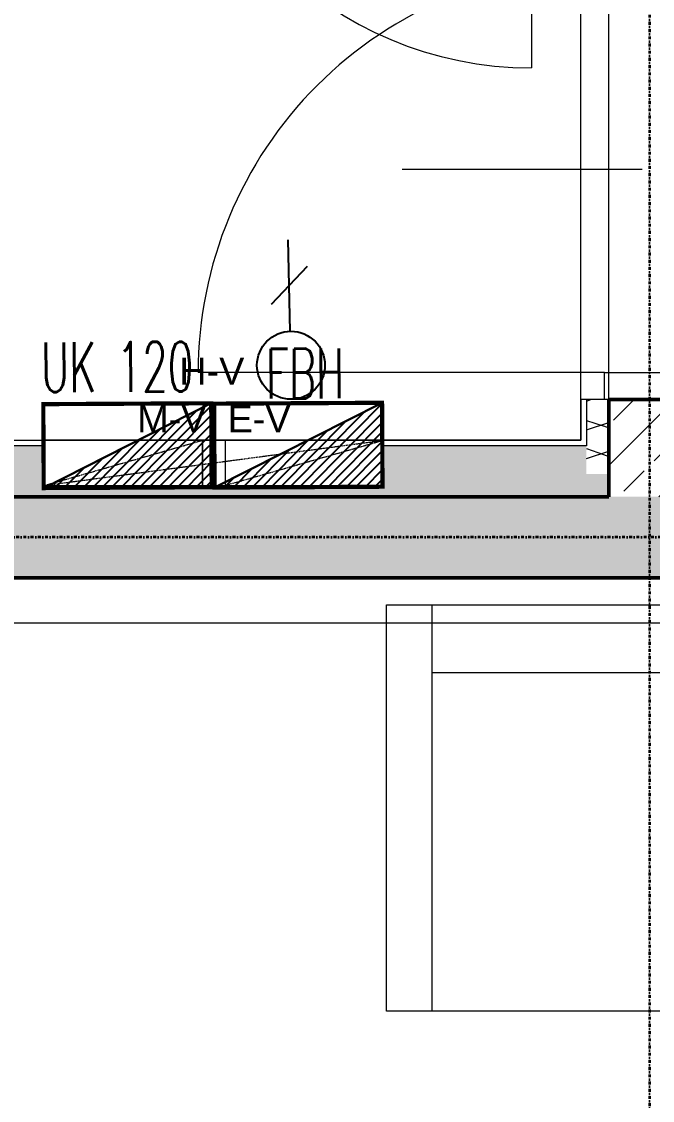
# Model space of a CAD drawing. Header units: metres. Extents: x -15638 to 29611, y -11908 to 29644.
# Drawn here: x -2120 to -722, y 6395 to 8786 of the extents above; entities that cross this region are included whole.
import ezdxf
from ezdxf.enums import TextEntityAlignment as Align

# ---------------------------------------------------------------- set-up
doc = ezdxf.new("R2010")
doc.units = ezdxf.units.M
doc.linetypes.add('Strich Punkt Mittel', pattern=[0.015875, 0.00635, -0.0047625, 0, -0.0047625])
doc.linetypes.add('Verdeckt', pattern=[0.003, 0.002, -0.001])
for name, color, linetype, lineweight in [('A_2D', 7, 'Continuous', 13), ('A_Beschriftung_', 7, 'Continuous', 9), ('A_Decken', 8, 'Continuous', 13), ('A_Durchbruch', 7, 'Verdeckt', 5), ('A_Moebel', 6, 'Continuous', 13), ('A_Raeume_', 7, 'Continuous', 5), ('A_Raster_', 1, 'Continuous', 9), ('A_Tueren', 31, 'Continuous', 13), ('A_Waende', 7, 'Continuous', 13), ('Text', 130, 'Continuous', 9)]:
    doc.layers.add(name, color=color, linetype=linetype, lineweight=lineweight)
for name, color, linetype, true_color in [('E_Muster', 18, 'Continuous', 0x080808), ('E_NACHRTECH', 3, 'Continuous', 0x00fa00), ('E_Steckdose+Schalter', 150, 'Continuous', 0x0b6cf4)]:
    doc.layers.add(name, color=color, linetype=linetype, true_color=true_color)
doc.styles.add('Arial_7', font='arial.ttf', dxfattribs={"height": 0.06})
doc.styles.add('ET_LEGENDE - Wohnung$0$ROMANS', font='romans.shx', dxfattribs={"width": 0.6})
pattern_1 = [(45, (0, 0), (-0.0898025612106916, 0.0898025612106916), []), (45, (0.0898, 0), (-0.0898025612106916, 0.0898025612106916), [0.0635, -0.03175])]

# ---------------------------------------------------------------- blocks, each defined once
blk = doc.blocks.new('*U569')
h = blk.add_hatch()
h.set_pattern_fill('ANSI31', color=256, scale=5, style=0)
h.set_pattern_definition([(45, (1095.664734749665, 558.40475788579), (-11.22532015133644, 11.22532015133644), [])])
h.paths.add_polyline_path([(0, 0), (0, 200), (400, 200)])
blk.add_line((0, 0), (400, 200))
at = {"const_width": 10}
blk.add_lwpolyline([(0, 200), (400, 200), (400, 0), (0, 0)], close=True, dxfattribs=at)
blk.add_lwpolyline([(0, 0), (0, 200), (400, 200), (0, 0)])
at = {"style": 'ET_LEGENDE - Wohnung$0$ROMANS', "width": 0.6, "flags": 1}
for tag, p in [('RAUMBUCHNUMMER', (500, -300)), ('ANLAGE', (500, -450))]:
    blk.add_attdef(tag, text='', height=100, dxfattribs=at).set_placement(p, align=Align.MIDDLE)
for tag, p in [('TEILANLAGE_NR', (500, -600)), ('KOMPONENTE', (500, -750)), ('KOMPONENTE_NR', (500, -900)), ('BEZEICHNUNG', (500, -1050)), ('TYP', (500, -1200)), ('HERSTELLER', (500, -1350)), ('MODEL', (500, -1500)), ('LEISTUNG_MAX', (500, -1650)), ('SPEZIFISCH_1', (500, -1800)), ('SPEZIFISCH_2', (500, -1950)), ('SPEZIFISCH_3', (499.9999999999991, -2100)), ('SPEZIFISCH_4', (500, -2250)), ('SPEZIFISCH_5', (500, -2400)), ('GEWERKE_CODE', (500, -2550)), ('LV_POS', (500, -2700)), ('ZAEHLER', (500, -2850)), ('PLATZHALTER_1', (500, -3000)), ('PLATZHALTER_2', (499.9999999999991, -3150)), ('PLATZHALTER_3', (499.9999999999991, -3300)), ('JOBLISTE_VDMA', (500, -3450)), ('ET_SPEZIFISCH_1', (500, -3600)), ('ET_SPEZIFISCH_2', (500, -3750)), ('ET_SPEZIFISCH_3', (500, -3900)), ('ET_SPEZIFISCH_4', (500, -4050)), ('ET_SPEZIFISCH_5', (500, -4200)), ('ET_SPEZIFISCH_6', (500, -4350)), ('ET_SPEZIFISCH_7', (500, -4500))]:
    blk.add_attdef(tag, text='', height=100, dxfattribs=at).set_placement(p, align=Align.MIDDLE_CENTER)
blk = doc.blocks.new('*U555')
blk.add_line((0, 65), (4e-15, 240))
at = {"linetype": 'Continuous', "ltscale": 0.1250000009536743}
blk.add_line((35.35534069803182, 187.8553374206228), (-35.35534069803184, 117.1446625793771), dxfattribs=at)
blk.add_circle((0, 0), 65)
at = {"style": 'ET_LEGENDE - Wohnung$0$ROMANS', "width": 0.6, "flags": 1}
for tag, p in [('RAUMBUCHNUMMER', (0, -400)), ('ANLAGE', (0, -550))]:
    blk.add_attdef(tag, text='', height=100, dxfattribs=at).set_placement(p, align=Align.MIDDLE)
for tag, p in [('TEILANLAGE_NR', (0, -700)), ('KOMPONENTE', (0, -850)), ('KOMPONENTE_NR', (0, -1000)), ('BEZEICHNUNG', (0, -1150)), ('TYP', (0, -1300)), ('HERSTELLER', (0, -1450)), ('MODEL', (0, -1600)), ('LEISTUNG_MAX', (0, -1750)), ('SPEZIFISCH_1', (0, -1900)), ('SPEZIFISCH_2', (0, -2050)), ('SPEZIFISCH_3', (-9.095e-13, -2200)), ('SPEZIFISCH_4', (0, -2350)), ('SPEZIFISCH_5', (0, -2500)), ('GEWERKE_CODE', (0, -2650)), ('LV_POS', (0, -2800)), ('ZAEHLER', (0, -2950)), ('PLATZHALTER_1', (0, -3100)), ('PLATZHALTER_2', (-9.095e-13, -3250)), ('PLATZHALTER_3', (-9.095e-13, -3400)), ('JOBLISTE_VDMA', (0, -3550)), ('ET_SPEZIFISCH_1', (0, -3700)), ('ET_SPEZIFISCH_2', (0, -3850)), ('ET_SPEZIFISCH_3', (0, -4000)), ('ET_SPEZIFISCH_4', (0, -4149.999999999999)), ('ET_SPEZIFISCH_5', (0, -4299.999999999999)), ('ET_SPEZIFISCH_6', (0, -4449.999999999999)), ('ET_SPEZIFISCH_7', (0, -4599.999999999999))]:
    blk.add_attdef(tag, text='', height=100, dxfattribs=at).set_placement(p, align=Align.MIDDLE_CENTER)
blk = doc.blocks.new('UZ_D1 - SL_0900x2000_Wohnungstür-5426848-263_PP_03DG_BT1')
at = {"layer": 'A_Tueren', "lineweight": 5}
for p, q in [((-0.450000000000008, 0.1000000000000607), (-0.5100000000000087, 0.1000000000000607)), ((-0.450000000000008, -0.1000000000009659), (-0.450000000000008, 0.1000000000000607)), ((0.4499999999999914, 0.1000000000000617), (0.5099999999999922, 0.1000000000000617)), ((0.4499999999999914, -0.100000000000966), (0.4499999999999914, 0.1000000000000617)), ((-0.5100000000000087, -0.100000000000966), (-0.450000000000008, -0.1000000000009659)), ((0.5099999999999922, -0.100000000000966), (0.4499999999999914, -0.100000000000966)), ((0.4499999999999895, -0.1000000000009668), (0.449999999999988, -1.000000000000967))]:
    blk.add_line(p, q, dxfattribs=at)
blk.add_arc((0.4499999999999894, -0.1000000000009668), 0.900000000000001, 179.9999999999999, 269.9999999999999, dxfattribs=at)
blk = doc.blocks.new('UZ_D1 - SL_0800x2000_Zimmertür_Stahlzarge_GK-7175309-263_PP_03DG_BT1')
at = {"layer": 'A_Tueren', "lineweight": 5}
for p, q in [((-0.4000000000000079, 0.0600000000000611), (-0.4600000000000087, 0.0600000000000611)), ((-0.4000000000000079, -0.0600000000009659), (-0.4000000000000079, 0.0600000000000611)), ((0.3999999999999916, 0.0600000000000649), (0.4599999999999924, 0.0600000000000649)), ((0.3999999999999916, -0.0600000000009661), (0.3999999999999916, 0.0600000000000649)), ((-0.4600000000000087, -0.0600000000009661), (-0.4000000000000079, -0.0600000000009659)), ((0.4599999999999924, -0.0600000000009661), (0.3999999999999916, -0.0600000000009661)), ((0.3999999999999894, -0.0600000000009665), (0.3999999999999881, -0.8600000000009664))]:
    blk.add_line(p, q, dxfattribs=at)
blk.add_arc((0.3999999999999893, -0.0600000000009665), 0.8000000000000008, 179.9999999999999, 269.9999999999999, dxfattribs=at)
blk = doc.blocks.new('Moeb_Sofa - Ottomane 280x200-4863209-263_PP_03DG_BT1')
at = {"layer": 'A_Moebel', "color": 8}
for p, q in [((-1.400000000000019, 1.549999999999942), (-1.400000000000019, 0.4499999999999107)), ((-1.384999999999992, 1.55000000000002), (-1.399999999999992, 1.55000000000002)), ((-1.384999999999995, 1.55000000000002), (-1.399999999999995, 1.55000000000002)), ((-1.314999999999996, 1.55000000000002), (-1.384999999999992, 1.55000000000002)), ((-1.384999999999995, 1.55000000000002), (-1.314999999999995, 1.55000000000002)), ((-1.299999999999995, 1.55000000000002), (-1.314999999999995, 1.55000000000002)), ((-1.299999999999996, 1.55000000000002), (-1.314999999999996, 1.55000000000002)), ((-1.300000000000018, 0.4499999999999107), (-1.300000000000018, 1.549999999999942)), ((-1.299999999999993, 0.4500000000000212), (-1.299999999999991, 1.550000000000023)), ((-1.299999999999991, 1.550000000000023), (-1.299999999999993, 0.4500000000000079)), ((-0.4349999999999962, 1.550000000000021), (-1.299999999999991, 1.550000000000023)), ((-0.4349999999999962, 1.550000000000021), (-1.299999999999991, 1.550000000000023)), ((-0.4349999999999981, 0.4500000000000063), (-0.4349999999999962, 1.550000000000021)), ((-0.4349999999999962, 1.550000000000021), (-0.4349999999999981, 0.4500000000000196)), ((-1.399999999999997, 0.4499999999999938), (1.4, 0.4499999999999938)), ((-1.399999999999997, -0.4500000000000011), (-1.399999999999997, 0.4499999999999938)), ((-1.400000000000019, 0.4499999999999107), (-1.400000000000019, 0.3499999999998988)), ((-1.29999999999998, -0.4499999999999821), (-1.29999999999998, 0.4500000000001087)), ((-1.300000000000018, 0.3499999999999031), (-1.300000000000018, 0.4499999999999107)), ((-1.299999999999993, 0.4500000000000212), (-0.434999999999998, 0.4500000000000197)), ((-0.4349999999999981, 0.4500000000000063), (-1.299999999999993, 0.4500000000000079)), ((-0.4333333333332799, -0.3000000000000104), (-0.4333333333332799, 0.4500000000000992)), ((0.4333333333334347, -0.3000000000000104), (0.4333333333334347, 0.4500000000000897)), ((1.300000000000159, -0.4500000000000304), (1.300000000000159, 0.4499999999999075)), ((1.399999999999999, 0.4499999999999938), (1.399999999999999, -0.4500000000000011)), ((-1.399999999999995, 0.3499999999999837), (-1.384999999999995, 0.3499999999999837)), ((-1.399999999999992, 0.3499999999999837), (-1.399488887394328, 0.3499999999999837)), ((-1.399488887394328, 0.3499999999999837), (-1.397990381056765, 0.3499999999999837)), ((-1.397990381056759, 0.3499999999999837), (-1.3956066017178, 0.3499999999999837)), ((-1.395606601717791, 0.3499999999999837), (-1.392499999999997, 0.3499999999999837)), ((-1.392499999999992, 0.3499999999999837), (-1.388882285676535, 0.3499999999999837)), ((-1.38888228567653, 0.3499999999999837), (-1.384999999999992, 0.3499999999999837)), ((-1.314999999999995, 0.3499999999999837), (-1.384999999999995, 0.3499999999999837)), ((-1.384999999999992, 0.3499999999999837), (-1.314999999999996, 0.3499999999999837)), ((-1.314999999999996, 0.3499999999999837), (-1.302009618943229, 0.3499999999999837)), ((-1.314999999999995, 0.3499999999999837), (-1.299999999999995, 0.3499999999999837)), ((-1.302009618943224, 0.3499999999999837), (-1.299999999999996, 0.3499999999999837)), ((-1.29999999999998, -0.3000000000000104), (1.300000000000159, -0.3000000000000104)), ((1.4, -0.4500000000000011), (-1.399999999999997, -0.4500000000000011))]:
    blk.add_line(p, q, dxfattribs=at)
blk = doc.blocks.new('Allg_Verteiler_Wand - H-V-11540912-263_PP_03DG_BT1')
at = {"layer": 'A_2D', "lineweight": 5}
for p, q in [((0.4749999999999952, 0.0624999999999973), (0.1249999999999923, 0.0624999999999973)), ((0.1249999999999923, 0.0624999999999973), (0.1249999999999923, -0.0374999999999969)), ((0.5249999999999995, 0.0624999999999973), (0.4749999999999952, 0.0624999999999973)), ((0.8749999999999918, 0.0624999999999973), (0.5249999999999995, 0.0624999999999973)), ((0.8749999999999918, -0.0374999999999969), (0.8749999999999918, 0.0624999999999973)), ((0.8749999999999918, 0.0625), (0.8749999999999918, -0.0375000000000009)), ((0.1249999999999923, -0.0374999999999969), (0.4749999999999931, -0.0374999999999969)), ((0.1249999999999923, -0.0374999999999969), (0.4749999999999934, -0.0374999999999969)), ((0.4749999999999931, -0.0374999999999969), (0.5249999999999995, -0.0374999999999969)), ((0.4749999999999934, -0.0374999999999969), (0.5249999999999999, -0.0374999999999969)), ((0.5249999999999995, -0.0374999999999969), (0.8749999999999918, -0.0374999999999969)), ((0.5249999999999999, -0.0374999999999969), (0.8749999999999923, -0.0374999999999969))]:
    blk.add_line(p, q, dxfattribs=at)
at = {"layer": 'A_Durchbruch'}
for p, q in [((0.1249999999999923, 0.0625), (0.1249999999999923, -0.0374999999999987)), ((0.1249999999999923, 0.0625), (0.1249999999999923, -0.0374999999999987)), ((0.5250000000000006, 0.0158333333333351), (0.8749999999999918, 0.0625)), ((0.5250000000000006, 0.0158333333333351), (0.8749999999999918, 0.0625)), ((0.8749999999999918, 0.0625), (0.8749999999999918, -0.0375000000000009)), ((0.1249999999999923, -0.0374999999999987), (0.4749999999999942, 0.0091666666666677)), ((0.1249999999999923, -0.0374999999999987), (0.4749999999999942, 0.0091666666666677)), ((0.4749999999999942, 0.0091666666666677), (0.5250000000000006, 0.0158333333333351)), ((0.4749999999999942, 0.0091666666666677), (0.5250000000000006, 0.0158333333333351))]:
    blk.add_line(p, q, dxfattribs=at)
blk = doc.blocks.new('Allg_Verteiler_Wand - E-V-11540911-263_PP_03DG_BT1')
at = {"layer": 'A_2D', "lineweight": 5}
for p, q in [((0.474999999999992, 0.0624999999999973), (0.1249999999999923, 0.0624999999999973)), ((0.1249999999999923, 0.0624999999999973), (0.1249999999999923, -0.0374999999999969)), ((0.474999999999992, -0.0374999999999969), (0.474999999999992, 0.0624999999999973)), ((0.474999999999992, 0.0625), (0.474999999999992, -0.0374999999999996)), ((0.1249999999999923, -0.0374999999999969), (0.474999999999992, -0.0374999999999969)), ((0.1249999999999923, -0.0374999999999969), (0.4749999999999927, -0.0374999999999969))]:
    blk.add_line(p, q, dxfattribs=at)
at = {"layer": 'A_Durchbruch'}
for p, q in [((0.1249999999999923, -0.0374999999999987), (0.474999999999992, 0.0625)), ((0.1249999999999923, 0.0625), (0.1249999999999923, -0.0374999999999987)), ((0.1249999999999923, -0.0374999999999987), (0.474999999999992, 0.0625)), ((0.1249999999999923, 0.0625), (0.1249999999999923, -0.0374999999999987)), ((0.474999999999992, 0.0625), (0.474999999999992, -0.0374999999999996))]:
    blk.add_line(p, q, dxfattribs=at)
blk = doc.blocks.new('Allg_Verteiler_Wand - M-V-11540910-263_PP_03DG_BT1')
at = {"layer": 'A_2D', "lineweight": 5}
for p, q in [((0.474999999999992, 0.0624999999999973), (0.1249999999999923, 0.0624999999999973)), ((0.1249999999999923, 0.0624999999999973), (0.1249999999999923, -0.0374999999999969)), ((0.474999999999992, -0.0374999999999969), (0.474999999999992, 0.0624999999999973)), ((0.474999999999992, 0.0625), (0.474999999999992, -0.0374999999999996)), ((0.1249999999999923, -0.0374999999999969), (0.474999999999992, -0.0374999999999969)), ((0.1249999999999923, -0.0374999999999969), (0.4749999999999927, -0.0374999999999969))]:
    blk.add_line(p, q, dxfattribs=at)
at = {"layer": 'A_Durchbruch'}
for p, q in [((0.1249999999999923, -0.0374999999999987), (0.474999999999992, 0.0625)), ((0.1249999999999923, 0.0625), (0.1249999999999923, -0.0374999999999987)), ((0.1249999999999923, -0.0374999999999987), (0.474999999999992, 0.0625)), ((0.1249999999999923, 0.0625), (0.1249999999999923, -0.0374999999999987)), ((0.474999999999992, 0.0625), (0.474999999999992, -0.0374999999999996))]:
    blk.add_line(p, q, dxfattribs=at)
blk = doc.blocks.new('BS_Tuer_PP - links-10002443-263_PP_03DG_BT1')
at = {"layer": 'A_Beschriftung_'}
blk.add_line((0, 0.0001241184000468), (0, 0.0107607932119088), dxfattribs=at)
blk = doc.blocks.new('354354')
at = {"layer": 'A_Waende', "lineweight": 5}
h = blk.add_hatch(dxfattribs=at)
h.set_pattern_fill('FP_4', color=250, style=0, pattern_type=2)
h.set_pattern_definition(pattern_1)
h.paths.add_polyline_path([(18.11308091639075, 78.48049843211189), (18.26516824848508, 78.48049843211189), (18.26516824848521, 78.69549843211192), (18.0851682484851, 78.69549843211192), (18.0851682484851, 78.48049843211189)])
h.paths.add_polyline_path([(18.08516824848512, 79.71549843211191), (18.26516824848521, 79.71549843211191), (18.26516824848513, 86.59270788474096), (18.08516824848523, 86.59270788474096), (18.08516824848512, 79.73549843211194)])
h = blk.add_hatch(dxfattribs=at)
h.set_pattern_fill('FP_90', color=250, angle=-135.0000000000006, style=0, pattern_type=2)
h.set_pattern_definition([(314.9999999999993, (18.02203053210245, 79.42294076965399), (0.2539998268700183, -0.1270034489689187), [0.02245, -0.15715]), (314.9999999999993, (18.13375340352992, 79.37485750853331), (0.2539998268700183, -0.1270034489689187), [0.02245, -0.15715]), (314.9999999999993, (18.02273763888363, 79.3600082661284), (0.2539998268700183, -0.1270034489689187), [0.02245, -0.15715]), (314.9999999999993, (18.13375340352992, 79.31121789822652), (0.2539998268700183, -0.1270034489689187), [0.02245, -0.15715]), (341.5649999999993, (18.03829398806974, 79.40667731368671), (0.5079976567245355, -0.12700068685791), [0.0502, -0.35141]), (341.5649999999993, (18.08637724919042, 79.3911209645006), (0.5079976567245355, -0.12700068685791), [0.0502, -0.35141]), (341.5649999999993, (18.03900109485092, 79.3437448101611), (0.5079976567245355, -0.12700068685791), [0.0502, -0.35141]), (341.5649999999993, (18.08637724919043, 79.32748135419382), (0.5079976567245355, -0.12700068685791), [0.0502, -0.35141]), (44.99999999999934, (18.13375340352992, 79.40738442046789), (-0.2539998268700212, -0.1270034489689129), [0.02245, -0.15715]), (44.99999999999934, (18.02273763888363, 79.3600082661284), (-0.2539998268700212, -0.1270034489689129), [0.02245, -0.15715]), (44.99999999999934, (18.13375340352992, 79.3437448101611), (-0.2539998268700212, -0.1270034489689129), [0.02245, -0.15715]), (44.99999999999934, (18.02273763888363, 79.2963686558216), (-0.2539998268700212, -0.1270034489689129), [0.02245, -0.15715]), (18.43499999999933, (18.08637724919042, 79.3911209645006), (-0.5079976567245384, -0.1270006868578983), [0.0502, -0.35141]), (18.43499999999933, (18.03829398806974, 79.37556461531452), (-0.5079976567245384, -0.1270006868578983), [0.0502, -0.35141]), (18.43499999999933, (18.08637724919043, 79.32748135419382), (-0.5079976567245384, -0.1270006868578983), [0.0502, -0.35141]), (18.43499999999933, (18.03829398806974, 79.31192500500772), (-0.5079976567245384, -0.1270006868578983), [0.0502, -0.35141])])
h.paths.add_polyline_path([(18.03516824848511, 78.53049843211194), (18.0851682484851, 78.53049843211194), (18.0851682484851, 78.69549843211192), (18.0351682484851, 78.69549843211192), (18.03516824848511, 78.54299843211194)])
h.paths.add_polyline_path([(18.08516824848512, 79.71549843211191), (18.08516824848512, 80.25299843211155), (18.03516824848511, 80.25299843211155), (18.03516824848511, 79.71549843211191)])
h = blk.add_hatch(dxfattribs=at)
h.set_pattern_fill('FP_63', color=250, angle=44.99999999999942, style=0, pattern_type=2)
h.set_pattern_definition([(224.9999999999994, (16.42821184730786, 78.60552533060239), (-0.1270034489689184, -0.2539998268700184), [0.02245, -0.15715]), (224.9999999999994, (16.38012858618717, 78.49380245917492), (-0.1270034489689184, -0.2539998268700184), [0.02245, -0.15715]), (224.9999999999994, (16.36457223700108, 78.60552533060239), (-0.1270034489689184, -0.2539998268700184), [0.02245, -0.15715]), (224.9999999999994, (16.31648897588038, 78.49380245917492), (-0.1270034489689184, -0.2539998268700184), [0.02245, -0.15715]), (251.5649999999994, (16.41194839134058, 78.58926187463508), (-0.1270006868579093, -0.5079976567245357), [0.0502, -0.35141]), (251.5649999999994, (16.39568493537329, 78.5418857202956), (-0.1270006868579093, -0.5079976567245357), [0.0502, -0.35141]), (251.5649999999994, (16.34830878103378, 78.58926187463508), (-0.1270006868579093, -0.5079976567245357), [0.0502, -0.35141]), (251.5649999999994, (16.33204532506649, 78.5418857202956), (-0.1270006868579093, -0.5079976567245357), [0.0502, -0.35141]), (314.9999999999994, (16.41194839134058, 78.4945095659561), (-0.1270034489689132, 0.253999826870021), [0.02245, -0.15715]), (314.9999999999994, (16.36457223700108, 78.60552533060239), (-0.1270034489689132, 0.253999826870021), [0.02245, -0.15715]), (314.9999999999994, (16.34830878103378, 78.4945095659561), (-0.1270034489689132, 0.253999826870021), [0.02245, -0.15715]), (314.9999999999994, (16.30093262669428, 78.60552533060238), (-0.1270034489689132, 0.253999826870021), [0.02245, -0.15715]), (288.4349999999994, (16.39568493537329, 78.5418857202956), (-0.127000686857899, 0.5079976567245383), [0.0502, -0.35141]), (288.4349999999994, (16.38012858618718, 78.58996898141628), (-0.127000686857899, 0.5079976567245383), [0.0502, -0.35141]), (288.4349999999994, (16.33204532506649, 78.5418857202956), (-0.127000686857899, 0.5079976567245383), [0.0502, -0.35141]), (288.4349999999994, (16.31648897588039, 78.58996898141628), (-0.127000686857899, 0.5079976567245383), [0.0502, -0.35141])])
h.paths.add_polyline_path([(17.75957412055602, 78.48049843211189), (18.0851682484851, 78.48049843211189), (18.0851682484851, 78.53049843211194), (18.03516824848511, 78.53049843211194), (18.03516824848511, 78.59299843211193), (17.5851360021159, 78.59299843211193), (17.5851360021159, 78.50549843208017), (16.83513600211591, 78.50549843208022), (16.83513600211591, 78.59299843211195), (14.77016824848625, 78.59299843211195), (14.77016824848625, 78.48049843211194), (17.5851360021159, 78.48049843211189)])
h = blk.add_hatch(dxfattribs=at)
h.set_pattern_fill('FP_4', color=250, style=0, pattern_type=2)
h.set_pattern_definition(pattern_1)
h.paths.add_polyline_path([(30.15089764097965, 78.30049843211106), (30.18766824848639, 78.30049843211106), (30.18766824848639, 78.48049843211183), (22.07266824848632, 78.48049843211183), (22.07266824848633, 78.30049843211124), (30.13589764097964, 78.30049843211106)])
h.paths.add_polyline_path([(16.5776682484802, 78.30049843211118), (21.05266824848632, 78.30049843211124), (21.05266824848632, 78.48049843211192), (15.03266824848631, 78.48049843211192), (15.03266824848627, 78.30049843211192), (16.56266824849248, 78.30049843211118)])
h.paths.add_polyline_path([(38.78766824848548, 78.30049843211145), (39.08266824848548, 78.30049843211185), (39.08266824848548, 78.48049843211184), (31.2076682484864, 78.48049843211189), (31.2076682484864, 78.30049843211178), (38.77815890269128, 78.30049843211145)])
at = {"layer": 'A_Decken'}
blk.add_line((18.08516824848508, 78.69549843211183), (18.08516824848503, 79.71549843211184), dxfattribs=at)
at = {"layer": 'A_Raeume_', "flags": 128}
for points in [[(16.37353229987253, 80.24049843211156), (16.32603229987253, 80.24049843211156), (15.37016824848592, 80.24049843211161), (15.37016824848591, 80.1429984321118), (15.16391824848591, 80.1429984321118), (15.1639182484859, 78.60549843211197), (18.0226682484851, 78.60549843211194), (18.0226682484851, 80.24049843211155), (16.37512757210845, 80.24049843211156)], [(15.42766824848524, 74.0979984321122), (22.16766824848532, 74.0979984321122), (22.16766824848534, 75.9274888321116), (22.16766824848534, 76.03049843211159), (22.05965864848627, 76.03049843211159), (20.4076682484863, 76.03049843211161), (20.40766824848633, 78.26924843211125), (20.40766824848633, 78.3004984321119), (16.6076682484863, 78.3004984321119), (16.60766824848629, 77.90549843211164), (15.4276682484853, 77.90549843211166), (15.42766824848529, 77.33424843211134)], [(15.57516824848622, 71.17799843211183), (19.13906954971964, 71.17799843211183), (19.13906954971962, 74.8554984321117), (20.28266824848582, 74.85549843211169), (20.28266824848582, 75.91772883211252), (20.28266824848582, 76.05549843211173), (20.28266824848591, 78.20049843211162), (16.60766824848632, 78.20049843211164), (16.60766824848631, 77.90549843211151), (15.57516824848628, 77.90549843211151)]]:
    blk.add_lwpolyline(points, close=True, dxfattribs=at)
at = {"layer": 'A_Raster_', "linetype": 'Strich Punkt Mittel', "lineweight": 35}
for p, q in [((18.17516824848516, 94.22955124422204), (18.17516824848496, 59.94885627947398)), ((48.12150396891197, 78.3904984321118), (3.807449392799943, 78.39049843211188))]:
    blk.add_line(p, q, dxfattribs=at)
at = {"layer": 'A_Waende'}
for p, q in [((18.02266824848508, 78.69549843211185), (18.02266824848508, 78.60549843211184)), ((18.03516824848508, 78.69549843211186), (18.02266824848508, 78.69549843211186)), ((18.03516824848508, 78.69549843211185), (18.03516824848508, 78.59299843211184)), ((14.77016824848626, 78.60549843211189), (16.83513600211589, 78.60549843211187)), ((16.83513600211589, 78.59299843211187), (14.77016824848626, 78.59299843211188)), ((18.02266824848508, 78.60549843211184), (17.58513600211588, 78.60549843211184)), ((18.03516824848508, 78.59299843211184), (17.58513600211587, 78.59299843211187))]:
    blk.add_line(p, q, dxfattribs=at)
at = {"layer": 'A_Waende', "color": 250, "lineweight": 5}
blk.add_line((18.08516824848508, 78.69549843211186), (18.03516824848508, 78.69549843211186), dxfattribs=at)
at = {"layer": 'A_Waende', "color": 10, "lineweight": 50}
for p, q in [((18.08516824848507, 78.69549843211186), (18.26516824848507, 78.69549843211185)), ((18.08516824848506, 78.48049843211184), (18.08516824848508, 78.69549843211185)), ((14.83266824848628, 78.48049843211183), (18.08516824848506, 78.48049843211184)), ((15.38266824848529, 78.30049843211184), (21.0526682484863, 78.30049843211182))]:
    blk.add_line(p, q, dxfattribs=at)
at = {"layer": 'A_2D'}
for name, p in [('Allg_Verteiler_Wand - H-V-11540912-263_PP_03DG_BT1', (16.71013600211589, 78.54299843208014)), ('Allg_Verteiler_Wand - M-V-11540910-263_PP_03DG_BT1', (16.71013600211589, 78.54299843208014)), ('Allg_Verteiler_Wand - E-V-11540911-263_PP_03DG_BT1', (17.1101360021159, 78.54299843208011))]:
    blk.add_blockref(name, p, dxfattribs=at)
at = {"layer": 'A_Beschriftung_', "xscale": 49.99999999999998, "yscale": 49.99999999999998, "zscale": 49.99999999999998, "rotation": 89.99999999999957}
blk.add_blockref('BS_Tuer_PP - links-10002443-263_PP_03DG_BT1', (18.16516824848506, 79.20549843211182), dxfattribs=at)
at = {"layer": 'A_Moebel', "color": 8, "rotation": 180}
blk.add_blockref('Moeb_Sofa - Ottomane 280x200-4863209-263_PP_03DG_BT1', (18.99266824848627, 77.79049843211148), dxfattribs=at)
at = {"layer": 'A_Tueren'}
blk.add_blockref('UZ_D1 - SL_0800x2000_Zimmertür_Stahlzarge_GK-7175309-263_PP_03DG_BT1', (17.5135322998725, 80.29049843211149), dxfattribs=at)
at = {"layer": 'A_Tueren', "rotation": 269.9999999999997}
blk.add_blockref('UZ_D1 - SL_0900x2000_Wohnungstür-5426848-263_PP_03DG_BT1', (18.17516824848507, 79.20549843211185), dxfattribs=at)
at = {"layer": 'Text', "color": 7, "char_height": 0.06, "attachment_point": 1, "style": 'Arial_7'}
for s, insert, width in [('    H-V', (17.04013033560865, 78.78890570185828), 0.3086496875), ('M-V  E-V', (17.04013033560865, 78.68307236852495), 0.4369196875)]:
    blk.add_mtext(s, dxfattribs=dict(at, insert=insert, width=width))

msp = doc.modelspace()

# ---------------------------------------------------------------- block references
at = {"xscale": 1000, "yscale": 1000, "zscale": 1000}
msp.add_blockref('354354', (-18903.71480323409, -70747.18043367963), dxfattribs=at)
at = {"layer": 'E_NACHRTECH', "xscale": 0.9299153030073936, "yscale": 0.9299153030073936, "zscale": 0.9299153030073936, "rotation": 180.2960976245974}
msp.add_blockref('*U569', (-1321.156652673534, 7941.371061084582), dxfattribs=at)
at = {"layer": 'E_Steckdose+Schalter'}
for name, p, xscale, yscale, zscale, rotation in [('*U555', (-1522.8979756726, 8024.557570970792), 1.15822503442624, 1.15822503442624, 1.15822503442624, 1.361101686509807), ('*U569', (-1699.590736731214, 7940.279277738316), 0.9299153030073936, 0.9299153030073936, 0.9299153030073936, 180.2960976245975)]:
    msp.add_blockref(name, p, dxfattribs=dict(at, xscale=xscale, yscale=yscale, zscale=zscale, rotation=rotation))

# ---------------------------------------------------------------- texts
at = {"layer": 'E_Muster', "color": 6, "style": 'ET_LEGENDE - Wohnung$0$ROMANS', "width": 0.6}
for s, p in [('UK 120', (-2076.670254232595, 8019.918856784002)), ('FBH', (-1578.244224755559, 8005.738868117566))]:
    msp.add_text(s, height=110.3243744550193, rotation=0.2960976246084109, dxfattribs=at).set_placement(p, align=Align.MIDDLE_LEFT)

doc.saveas('drawing.dxf')
